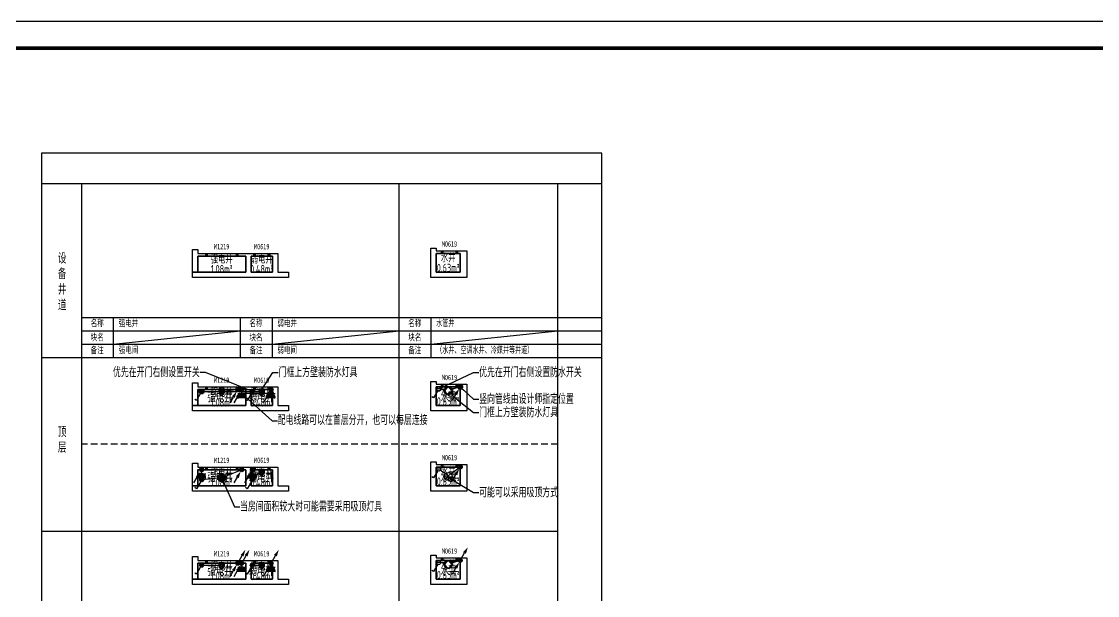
# Model space of a CAD drawing. Header units: millimetres. Extents: x -714894 to -19295, y 3400 to 234118.
# Drawn here: x -284877 to -244559, y 145507 to 166998 of the extents above; entities that cross this region are included whole.
import ezdxf
from ezdxf import colors
from ezdxf.entities.mleader import LeaderData, LeaderLine
from ezdxf.enums import TextEntityAlignment as Align
from ezdxf.math import Vec2, Vec3

# ---------------------------------------------------------------- set-up
doc = ezdxf.new("R2010")
doc.units = ezdxf.units.MM
doc.header["$LTSCALE"] = 500
doc.linetypes.add('DASHED', pattern=[0.75, 0.5, -0.25])
doc.layers.get('DEFPOINTS').update_dxf_attribs({"color": 9})
for name, color, linetype in [('AD-AREA-USNO', 13, 'Continuous'), ('AD-NAME-ROOM', 9, 'Continuous'), ('C-SHET-SHET', 144, 'Continuous'), ('C-XREF-INT', 7, 'Continuous'), ('DXMX_ProjectView_Plane_DEFAULT_19#22#28#_1F平面图_100_A_03b30a71-84d5-4764-9fd5-af896719f2f8$0$AE-FLOR', 151, 'Continuous'), ('DXMX_ProjectView_Plane_DEFAULT_19#22#28#_1F平面图_100_A_03b30a71-84d5-4764-9fd5-af896719f2f8$0$AE-WALL', 255, 'Continuous'), ('E-LITE-DEVC', 3, 'Continuous'), ('E-LITE-DIMS', 6, 'Continuous'), ('E-LITE-LITE', 3, 'Continuous'), ('E-LITE-WIRE', 4, 'Continuous'), ('E-POWR-DEVC', 3, 'Continuous'), ('E-POWR-EQPM', 3, 'Continuous'), ('E-UNIV-EL', 140, 'Continuous'), ('E-UNIV-NOTE', 6, 'Continuous')]:
    doc.layers.add(name, color=color, linetype=linetype)
doc.layers.add('AE-FOOTER3D', color=70, linetype='Continuous', lineweight=40)
for name, color, linetype, plot in [('AI-门', 3, 'Continuous', False), ('DXMX_ProjectView_Plane_DEFAULT_19#22#28#_1F平面图_100_A_03b30a71-84d5-4764-9fd5-af896719f2f8$0$DEFPOINTS-1', 8, 'Continuous', False), ('DXMX_ProjectView_Plane_DEFAULT_19#22#28#_1F平面图_100_A_03b30a71-84d5-4764-9fd5-af896719f2f8$0$DEFPOINTS_ROOM', 91, 'Continuous', False), ('E-SHET-VPRT', 5, 'Continuous', False)]:
    doc.layers.add(name, color=color, linetype=linetype, plot=plot)
doc.styles.add('DXMX_ProjectView_Plane_DEFAULT_19#22#28#_1F平面图_100_A_03b30a71-84d5-4764-9fd5-af896719f2f8$0$STANDARD', font='Stfangso_0.ttf', dxfattribs={"width": 0.7})
doc.styles.add('TH-STYLE1', font='Stfangso_0.ttf', dxfattribs={"width": 0.65})
doc.styles.add('TH-STYLE3', font='tssdeng.shx', dxfattribs={"width": 0.65, "bigfont": 'tssdchn.shx'})

# ---------------------------------------------------------------- blocks, each defined once
blk = doc.blocks.new('SH_THAPE_A0L')
blk.add_lwpolyline([(0, 0), (1189, 0), (1189, 841), (0, 841)], close=True)
at = {"const_width": 1.4}
blk.add_lwpolyline([(25, 831), (25, 10), (1179, 10), (1179, 831)], close=True, dxfattribs=at)
blk = doc.blocks.new('_DotBlank')
at = {"color": 0, "linetype": 'ByBlock', "lineweight": -2}
blk.add_line((-0.5, 0), (-1, 0), dxfattribs=at)
blk.add_circle((0, 0), 0.5, dxfattribs=at)
blk = doc.blocks.new('Dxmx_Label_Default_RoomLabel_210108164728849763')
at = {"layer": 'AD-AREA-USNO', "style": 'TH-STYLE3', "width": 0.7}
blk.add_text('0.63m²', height=300, dxfattribs=at).set_placement((0, 0), align=Align.MIDDLE_CENTER)
at = {"layer": 'AD-NAME-ROOM', "style": 'TH-STYLE3', "width": 0.7}
blk.add_text('水井', height=300, dxfattribs=at).set_placement((0, 360), align=Align.MIDDLE_CENTER)
blk = doc.blocks.new('Dxmx_Label_Default_RoomLabel_210108164728878060')
at = {"layer": 'AD-AREA-USNO', "style": 'TH-STYLE3', "width": 0.7}
blk.add_text('0.48m²', height=300, dxfattribs=at).set_placement((0, 0), align=Align.MIDDLE_CENTER)
at = {"layer": 'AD-NAME-ROOM', "style": 'TH-STYLE3', "width": 0.7}
blk.add_text('弱电井', height=300, dxfattribs=at).set_placement((0, 360), align=Align.MIDDLE_CENTER)
blk = doc.blocks.new('Dxmx_Label_Default_RoomLabel_210108164728927559')
at = {"layer": 'AD-AREA-USNO', "style": 'TH-STYLE3', "width": 0.7}
blk.add_text('1.08m²', height=300, dxfattribs=at).set_placement((0, 0), align=Align.MIDDLE_CENTER)
at = {"layer": 'AD-NAME-ROOM', "style": 'TH-STYLE3', "width": 0.7}
blk.add_text('强电井', height=300, dxfattribs=at).set_placement((0, 360), align=Align.MIDDLE_CENTER)
blk = doc.blocks.new('强弱电井')
at = {"layer": 'DXMX_ProjectView_Plane_DEFAULT_19#22#28#_1F平面图_100_A_03b30a71-84d5-4764-9fd5-af896719f2f8$0$AE-FLOR', "linetype": 'Continuous'}
for points in [[(500, 900), (1700, 900), (1700, 800), (500, 800)], [(2300, 900), (2900, 900), (2900, 800), (2300, 800)], [(2000, 800), (2000, 200), (200, 200), (200, 800)], [(3000, 800), (3000, 200), (2200, 200), (2200, 800)]]:
    blk.add_lwpolyline(points, close=True, dxfattribs=at)
at = {"layer": 'DXMX_ProjectView_Plane_DEFAULT_19#22#28#_1F平面图_100_A_03b30a71-84d5-4764-9fd5-af896719f2f8$0$AE-WALL', "linetype": 'Continuous'}
for points in [[(0, 1050), (200, 1050), (200, 900), (500, 900), (500, 800), (200, 800), (200, 200), (0, 200)], [(3600, 0), (0, 0), (0, 200), (2000, 200), (2000, 800), (1700, 800), (1700, 900), (2300, 900), (2300, 800), (2200, 800), (2200, 200), (3000, 200), (3000, 800), (2900, 800), (2900, 900), (3200, 900), (3200, 200), (3600, 200)]]:
    blk.add_lwpolyline(points, close=True, dxfattribs=at)
at = {"layer": 'DXMX_ProjectView_Plane_DEFAULT_19#22#28#_1F平面图_100_A_03b30a71-84d5-4764-9fd5-af896719f2f8$0$DEFPOINTS-1', "linetype": 'Continuous'}
for points in [[(550, 866), (550, 833), (500, 833), (500, 866)], [(1700, 866), (1700, 833), (1650, 833), (1650, 866)], [(2350, 866), (2350, 833), (2300, 833), (2300, 866)], [(2900, 866), (2900, 833), (2850, 833), (2850, 866)]]:
    blk.add_lwpolyline(points, close=True, dxfattribs=at)
at = {"layer": 'DXMX_ProjectView_Plane_DEFAULT_19#22#28#_1F平面图_100_A_03b30a71-84d5-4764-9fd5-af896719f2f8$0$DEFPOINTS_ROOM', "color": 1}
for points in [[(500, 800), (1700, 800), (1700, 800), (2000, 800), (2000, 800), (2000, 200), (2000, 200), (200, 200), (200, 200), (200, 800), (200, 800), (500, 800)], [(2200, 800), (2300, 800), (2300, 800), (2900, 800), (2900, 800), (3000, 800), (3000, 800), (3000, 200), (3000, 200), (2200, 200), (2200, 200), (2200, 800)], [(2300, 800), (2900, 800), (2900, 800), (3000, 800), (3000, 800), (3000, 200), (3000, 200), (2200, 200), (2200, 200), (2200, 800), (2200, 800), (2300, 800)]]:
    blk.add_lwpolyline(points, dxfattribs=at)
at = {"layer": 'AE-FOOTER3D'}
for name, p in [('Dxmx_Label_Default_RoomLabel_210108164728927559', (1100, 312)), ('Dxmx_Label_Default_RoomLabel_210108164728878060', (2600, 312))]:
    blk.add_blockref(name, p, dxfattribs=at)
at = {"layer": 'DEFPOINTS', "linetype": 'Continuous', "insert": (1100, 1050), "char_height": 200, "width": 10, "attachment_point": 8, "style": 'DXMX_ProjectView_Plane_DEFAULT_19#22#28#_1F平面图_100_A_03b30a71-84d5-4764-9fd5-af896719f2f8$0$STANDARD'}
blk.add_mtext('M1219', dxfattribs=at)
at = {"layer": 'DEFPOINTS', "linetype": 'Continuous', "insert": (2600, 1050), "char_height": 200, "width": 10, "attachment_point": 8, "rotation": 0, "style": 'DXMX_ProjectView_Plane_DEFAULT_19#22#28#_1F平面图_100_A_03b30a71-84d5-4764-9fd5-af896719f2f8$0$STANDARD'}
blk.add_mtext('M0619', dxfattribs=at)
blk = doc.blocks.new('E-BL317-2')
for p, q in [((-1, 1), (-1, 0)), ((-1, 0.5), (1, 0.5)), ((1, 0), (-1, 0)), ((1, 1), (1, 0))]:
    blk.add_line(p, q)
blk.add_arc((0, 1), 1, 0, 180)
at = {"layer": 'E-UNIV-EL'}
for p, q in [((-0.97, 1.25), (0.97, 1.25)), ((-0.6, 0.5), (-0.6, 1.8)), ((0, 0.5), (0, 2)), ((0.6, 0.5), (0.6, 1.8))]:
    blk.add_line(p, q, dxfattribs=at)
blk = doc.blocks.new('E-BL305')
blk.add_circle((0, 0), 1.5)
at = {"layer": 'E-UNIV-EL'}
blk.add_lwpolyline([(-1.5, 0), (0, -1.5), (1.5, 0), (0, 1.5)], close=True, dxfattribs=at)
blk = doc.blocks.new('*U282')
for p, q in [((0.38, 1.4), (1.94, 4.11)), ((1.94, 4.11), (2.59, 3.73)), ((-0.75, 0.75), (0.75, 0.75))]:
    blk.add_line(p, q)
blk.add_circle((0, 0.75), 0.75)
blk = doc.blocks.new('*U284')
for p, q in [((0.38, 1.4), (1.94, 4.11)), ((1.94, 4.11), (2.59, 3.73))]:
    blk.add_line(p, q)
at = {"const_width": 0.75}
blk.add_lwpolyline([(-0.38, 0.75, 1), (0.38, 0.75, 1)], format="xyb", close=True, dxfattribs=at)
blk.add_circle((0, 0.75), 0.75)
blk = doc.blocks.new('E-BS201')
for p, q in [((1.5, 3), (-1.5, 3)), ((1.5, 1.5), (-1.5, 1.5)), ((0, 1.5), (0, 0))]:
    blk.add_line(p, q)
at = {"const_width": 1.5}
blk.add_lwpolyline([(-0.75, 3, 1), (0.75, 3, 1)], format="xyb", dxfattribs=at)
blk.add_arc((0, 3), 1.5, 168.463, 11.537)
blk = doc.blocks.new('水井')
at = {"layer": 'DXMX_ProjectView_Plane_DEFAULT_19#22#28#_1F平面图_100_A_03b30a71-84d5-4764-9fd5-af896719f2f8$0$AE-FLOR', "linetype": 'Continuous'}
for points in [[(1100, 900), (1100, 200), (200, 200), (200, 900)], [(1000, 1000), (1000, 900), (400, 900), (400, 1000)]]:
    blk.add_lwpolyline(points, close=True, dxfattribs=at)
at = {"layer": 'DXMX_ProjectView_Plane_DEFAULT_19#22#28#_1F平面图_100_A_03b30a71-84d5-4764-9fd5-af896719f2f8$0$AE-WALL', "linetype": 'Continuous'}
blk.add_lwpolyline([(0, 0), (0, 1100), (200, 1100), (200, 1000), (400, 1000), (400, 900), (200, 900), (200, 200), (1100, 200), (1100, 900), (1000, 900), (1000, 1000), (1350, 1000), (1350, 0)], close=True, dxfattribs=at)
at = {"layer": 'DXMX_ProjectView_Plane_DEFAULT_19#22#28#_1F平面图_100_A_03b30a71-84d5-4764-9fd5-af896719f2f8$0$DEFPOINTS-1', "linetype": 'Continuous'}
for points in [[(450, 966), (450, 934), (400, 934), (400, 966)], [(1000, 966), (1000, 934), (950, 934), (950, 966)]]:
    blk.add_lwpolyline(points, close=True, dxfattribs=at)
at = {"layer": 'DXMX_ProjectView_Plane_DEFAULT_19#22#28#_1F平面图_100_A_03b30a71-84d5-4764-9fd5-af896719f2f8$0$DEFPOINTS_ROOM', "color": 1}
blk.add_lwpolyline([(400, 900), (1000, 900), (1000, 900), (1100, 900), (1100, 900), (1100, 200), (1100, 200), (200, 200), (200, 200), (200, 900), (200, 900), (400, 900)], dxfattribs=at)
at = {"layer": 'AE-FOOTER3D'}
blk.add_blockref('Dxmx_Label_Default_RoomLabel_210108164728849763', (650, 360), dxfattribs=at)
at = {"layer": 'DEFPOINTS', "linetype": 'Continuous', "insert": (700, 1150), "char_height": 200, "width": 10, "attachment_point": 8, "style": 'DXMX_ProjectView_Plane_DEFAULT_19#22#28#_1F平面图_100_A_03b30a71-84d5-4764-9fd5-af896719f2f8$0$STANDARD'}
blk.add_mtext('M0619', dxfattribs=at)
blk = doc.blocks.new('E-BL302')
at = {"const_width": 1.5}
blk.add_lwpolyline([(-0.75, 0, 1), (0.75, 0, 1)], format="xyb", close=True, dxfattribs=at)
blk.add_circle((0, 0), 1.5)
blk = doc.blocks.new('E-BLEADER-1')
blk.add_line((0.38, 0.65), (1.63, 2.81))
blk.add_lwpolyline([(1.63, 2.81, 1.25, 0, 0), (2.88, 4.98, 0, 0, 0)], format="xyseb")
at = {"const_width": 0.75}
blk.add_lwpolyline([(-0.38, 0, 1), (0.38, 0, 1)], format="xyb", close=True, dxfattribs=at)
blk.add_circle((0, 0), 0.75)
blk = doc.blocks.new('E-BLEADER-2')
blk.add_line((-2.88, -4.98), (-1.63, -2.81))
at = {"const_width": 0.75}
blk.add_lwpolyline([(-0.38, 0, 1), (0.38, 0, 1)], format="xyb", close=True, dxfattribs=at)
blk.add_lwpolyline([(-1.63, -2.81, 1.25, 0, 0), (-0.38, -0.65, 0, 0, 0)], format="xyseb")
blk.add_circle((0, 0), 0.75)
blk = doc.blocks.new('E-BL311')
for p, q in [((-1.06, -1.06), (1.06, 1.06)), ((1.06, -1.06), (-1.06, 1.06))]:
    blk.add_line(p, q)
at = {"const_width": 0.5}
blk.add_lwpolyline([(-0.25, 0, 1), (0.25, 0, 1)], format="xyb", close=True, dxfattribs=at)
blk.add_circle((0, 0), 1.5)

msp = doc.modelspace()

# ---------------------------------------------------------------- linework, layer by layer
for p, q in [((-282626.3, 160916.91), (-282626.3, 134916.91)), ((-270726.3, 134916.91), (-270726.3, 160916.91)), ((-264776.3, 134916.91), (-264776.3, 160916.91)), ((-282626.3, 155916.91), (-263126.3, 155916.91)), ((-281440.04, 155916.91), (-281440.04, 154416.91)), ((-276676.3, 154416.91), (-276676.3, 155916.91)), ((-275490.04, 155916.91), (-275490.04, 154416.91)), ((-269540.04, 155916.91), (-269540.04, 154416.91)), ((-282626.3, 155416.91), (-263126.3, 155416.91)), ((-281440.04, 154916.91), (-276676.3, 155416.91)), ((-275490.04, 154916.91), (-270726.3, 155416.91)), ((-269540.04, 154916.91), (-264776.3, 155416.91)), ((-282626.3, 154916.91), (-263126.3, 154916.91)), ((-284126.3, 154416.91), (-263126.3, 154416.91)), ((-284126.3, 147916.91), (-264776.3, 147916.91))]:
    msp.add_line(p, q)
at = {"color": 9, "linetype": 'DASHED'}
msp.add_line((-264776.3, 151166.91), (-282626.3, 151166.91), dxfattribs=at)
msp.add_lwpolyline([(-263126.3, 134916.91), (-263126.3, 160916.91), (-284126.3, 160916.91), (-284126.3, 134916.91), (-263126.3, 134916.91)])
at = {"layer": 'AI-门'}
for points in [[(-277976.3, 153316.87), (-276776.3, 153316.87), (-276776.3, 153216.87), (-277976.3, 153216.87)], [(-276176.3, 153316.87), (-275576.3, 153316.87), (-275576.3, 153216.87), (-276176.3, 153216.87)], [(-269140.04, 153416.87), (-268540.04, 153416.87), (-268540.04, 153316.87), (-269140.04, 153316.87)], [(-269140.04, 150416.87), (-268540.04, 150416.87), (-268540.04, 150316.87), (-269140.04, 150316.87)], [(-277976.3, 150316.87), (-276776.3, 150316.87), (-276776.3, 150216.87), (-277976.3, 150216.87)], [(-276176.3, 150316.87), (-275576.3, 150316.87), (-275576.3, 150216.87), (-276176.3, 150216.87)], [(-277976.3, 146816.87), (-276776.3, 146816.87), (-276776.3, 146716.87), (-277976.3, 146716.87)], [(-276176.3, 146816.87), (-275576.3, 146816.87), (-275576.3, 146716.87), (-276176.3, 146716.87)], [(-269140.04, 146916.87), (-268540.04, 146916.87), (-268540.04, 146816.87), (-269140.04, 146816.87)]]:
    msp.add_lwpolyline(points, close=True, dxfattribs=at)
at = {"layer": 'DXMX_ProjectView_Plane_DEFAULT_19#22#28#_1F平面图_100_A_03b30a71-84d5-4764-9fd5-af896719f2f8$0$AE-FLOR', "linetype": 'Continuous'}
for points in [[(-276476.3, 158216.87), (-276476.3, 157616.91), (-278276.3, 157616.91), (-278276.3, 158216.87)], [(-277976.3, 158316.87), (-276776.3, 158316.87), (-276776.3, 158216.87), (-277976.3, 158216.87)], [(-275476.3, 158216.87), (-275476.3, 157616.91), (-276276.3, 157616.91), (-276276.3, 158216.87)], [(-276176.3, 158316.87), (-275576.3, 158316.87), (-275576.3, 158216.87), (-276176.3, 158216.87)], [(-268440.04, 158316.91), (-268440.04, 157616.91), (-269340.04, 157616.91), (-269340.04, 158316.91)], [(-268540.04, 158416.91), (-268540.04, 158316.91), (-269140.04, 158316.91), (-269140.04, 158416.91)]]:
    msp.add_lwpolyline(points, close=True, dxfattribs=at)
at = {"layer": 'DXMX_ProjectView_Plane_DEFAULT_19#22#28#_1F平面图_100_A_03b30a71-84d5-4764-9fd5-af896719f2f8$0$AE-WALL', "linetype": 'Continuous'}
for points in [[(-278476.3, 158466.91), (-278276.3, 158466.91), (-278276.3, 158316.87), (-277976.3, 158316.87), (-277976.3, 158216.87), (-278276.3, 158216.87), (-278276.3, 157616.91), (-278476.3, 157616.91)], [(-269540.04, 157416.91), (-269540.04, 158516.87), (-269340.04, 158516.87), (-269340.04, 158416.91), (-269140.04, 158416.91), (-269140.04, 158316.91), (-269340.04, 158316.91), (-269340.04, 157616.91), (-268440.04, 157616.91), (-268440.04, 158316.91), (-268540.04, 158316.91), (-268540.04, 158416.91), (-268190.04, 158416.91), (-268190.04, 157416.91)], [(-274876.3, 157416.91), (-278476.3, 157416.91), (-278476.3, 157616.91), (-276476.3, 157616.91), (-276476.3, 158216.87), (-276776.3, 158216.87), (-276776.3, 158316.87), (-276176.3, 158316.87), (-276176.3, 158216.87), (-276276.3, 158216.87), (-276276.3, 157616.91), (-275476.3, 157616.91), (-275476.3, 158216.87), (-275576.3, 158216.87), (-275576.3, 158316.87), (-275276.3, 158316.87), (-275276.3, 157616.91), (-274876.3, 157616.91)]]:
    msp.add_lwpolyline(points, close=True, dxfattribs=at)
at = {"layer": 'DXMX_ProjectView_Plane_DEFAULT_19#22#28#_1F平面图_100_A_03b30a71-84d5-4764-9fd5-af896719f2f8$0$DEFPOINTS-1', "linetype": 'Continuous'}
for points in [[(-277926.3, 158283.34), (-277926.3, 158250.4), (-277976.3, 158250.4), (-277976.3, 158283.34)], [(-276776.3, 158283.34), (-276776.3, 158250.4), (-276826.3, 158250.4), (-276826.3, 158283.34)], [(-276126.3, 158283.34), (-276126.3, 158250.4), (-276176.3, 158250.4), (-276176.3, 158283.34)], [(-275576.3, 158283.34), (-275576.3, 158250.4), (-275626.3, 158250.4), (-275626.3, 158283.34)], [(-269090.04, 158383.38), (-269090.04, 158350.44), (-269140.04, 158350.44), (-269140.04, 158383.38)], [(-268540.04, 158383.38), (-268540.04, 158350.44), (-268590.04, 158350.44), (-268590.04, 158383.38)]]:
    msp.add_lwpolyline(points, close=True, dxfattribs=at)
at = {"layer": 'DXMX_ProjectView_Plane_DEFAULT_19#22#28#_1F平面图_100_A_03b30a71-84d5-4764-9fd5-af896719f2f8$0$DEFPOINTS_ROOM', "color": 1}
for points in [[(-277976.3, 158216.87), (-276776.3, 158216.87), (-276776.3, 158216.87), (-276476.3, 158216.87), (-276476.3, 158216.87), (-276476.3, 157616.91), (-276476.3, 157616.91), (-278276.3, 157616.91), (-278276.3, 157616.91), (-278276.3, 158216.87), (-278276.3, 158216.87), (-277976.3, 158216.87)], [(-276276.3, 158216.87), (-276176.3, 158216.87), (-276176.3, 158216.87), (-275576.3, 158216.87), (-275576.3, 158216.87), (-275476.3, 158216.87), (-275476.3, 158216.87), (-275476.3, 157616.91), (-275476.3, 157616.91), (-276276.3, 157616.91), (-276276.3, 157616.91), (-276276.3, 158216.87)], [(-276176.3, 158216.87), (-275576.3, 158216.87), (-275576.3, 158216.87), (-275476.3, 158216.87), (-275476.3, 158216.87), (-275476.3, 157616.91), (-275476.3, 157616.91), (-276276.3, 157616.91), (-276276.3, 157616.91), (-276276.3, 158216.87), (-276276.3, 158216.87), (-276176.3, 158216.87)], [(-269140.04, 158316.91), (-268540.04, 158316.91), (-268540.04, 158316.91), (-268440.04, 158316.91), (-268440.04, 158316.91), (-268440.04, 157616.91), (-268440.04, 157616.91), (-269340.04, 157616.91), (-269340.04, 157616.91), (-269340.04, 158316.91), (-269340.04, 158316.91), (-269140.04, 158316.91)]]:
    msp.add_lwpolyline(points, dxfattribs=at)
at = {"layer": 'E-LITE-WIRE'}
for p, q in [((-276776.3, 153216.87), (-277276.3, 153141.87)), ((-269036.8, 153197.9), (-269171.15, 153226.27)), ((-268440.04, 153316.91), (-268747.74, 153214.34)), ((-278126.3, 153141.87), (-277476.3, 153141.87)), ((-276226.09, 153141.87), (-275976.3, 153141.87)), ((-276626.3, 150216.87), (-277376.3, 149916.89)), ((-276226.09, 149841.87), (-275976.3, 150116.87)), ((-269008.58, 150058.82), (-269185.26, 150195.81)), ((-268440.04, 150316.91), (-268771.64, 150059)), ((-277376.3, 149916.89), (-278126.09, 149841.87)), ((-268440.04, 146816.91), (-268747.74, 146714.34)), ((-278126.3, 146641.87), (-277476.3, 146641.87)), ((-276226.09, 146641.87), (-275976.3, 146641.87)), ((-269036.8, 146697.9), (-269171.15, 146726.27))]:
    msp.add_line(p, q, dxfattribs=at)
at = {"layer": 'E-SHET-VPRT'}
msp.add_lwpolyline([(-263126.3, 162066.91), (-284126.3, 162066.91), (-284126.3, 132366.91), (-263126.3, 132366.91)], close=True, dxfattribs=at)
at = {"layer": 'E-UNIV-NOTE', "color": 3, "const_width": 20}
for points in [[(-276476.3, 153216.87), (-278276.3, 153216.87), (-278276.3, 152616.91), (-276476.3, 152616.91)], [(-276276.3, 153216.87), (-275476.3, 153216.87), (-275476.3, 152616.91), (-276276.3, 152616.91)], [(-269340.04, 153316.87), (-268440.04, 153316.87), (-268440.04, 152616.91), (-269340.04, 152616.91)], [(-276476.3, 150216.87), (-278276.3, 150216.87), (-278276.3, 149616.91), (-276476.3, 149616.91)], [(-276276.3, 150216.87), (-275476.3, 150216.87), (-275476.3, 149616.91), (-276276.3, 149616.91)], [(-269340.04, 150316.87), (-268440.04, 150316.87), (-268440.04, 149616.91), (-269340.04, 149616.91)], [(-269340.04, 146816.87), (-268440.04, 146816.87), (-268440.04, 146116.91), (-269340.04, 146116.91)], [(-276476.3, 146716.87), (-278276.3, 146716.87), (-278276.3, 146116.91), (-276476.3, 146116.91)], [(-276276.3, 146716.87), (-275476.3, 146716.87), (-275476.3, 146116.91), (-276276.3, 146116.91)]]:
    msp.add_lwpolyline(points, close=True, dxfattribs=at)

# ---------------------------------------------------------------- block references
at = {"layer": 'AE-FOOTER3D'}
for name, p in [('Dxmx_Label_Default_RoomLabel_210108164728927559', (-277376.3, 157728.89)), ('Dxmx_Label_Default_RoomLabel_210108164728878060', (-275876.3, 157728.89)), ('Dxmx_Label_Default_RoomLabel_210108164728849763', (-268890.04, 157776.55))]:
    msp.add_blockref(name, p, dxfattribs=at)
at = {"layer": 'C-SHET-SHET', "xscale": 100, "yscale": 100, "zscale": 100}
msp.add_blockref('SH_THAPE_A0L', (-319647.48, 82897.79), dxfattribs=at)
at = {"layer": 'C-XREF-INT'}
for name, p in [('强弱电井', (-278476.3, 152416.91)), ('水井', (-269540.04, 152416.91)), ('强弱电井', (-278476.3, 149416.91)), ('水井', (-269540.04, 149416.91)), ('强弱电井', (-278476.3, 145916.91)), ('水井', (-269540.04, 145916.91))]:
    msp.add_blockref(name, p, dxfattribs=at)
at = {"layer": 'E-LITE-DEVC', "xscale": 100, "yscale": 100, "zscale": 100, "rotation": 180}
for name, p in [('*U284', (-278126.3, 153216.87)), ('*U284', (-276226.09, 153216.87)), ('*U282', (-269244.53, 153316.77)), ('*U282', (-269244.53, 150316.77)), ('*U284', (-278126.09, 149916.87)), ('*U284', (-276226.09, 149916.87)), ('*U282', (-269244.53, 146816.77)), ('*U284', (-278126.3, 146716.87)), ('*U284', (-276226.09, 146716.87))]:
    msp.add_blockref(name, p, dxfattribs=at)
at = {"layer": 'E-LITE-LITE', "xscale": 100, "yscale": 100, "zscale": 100, "rotation": 180}
for p in [(-277376.3, 153216.87), (-275876.3, 153216.87), (-275876.3, 150216.87), (-277376.3, 146716.87), (-275876.3, 146716.87)]:
    msp.add_blockref('E-BL317-2', p, dxfattribs=at)
at = {"layer": 'E-LITE-LITE', "xscale": 100, "yscale": 100, "zscale": 100}
for name, p in [('E-BL305', (-268890.04, 153166.91)), ('E-BL302', (-277376.3, 149916.89)), ('E-BL311', (-268890.04, 149966.91)), ('E-BL305', (-268890.04, 146666.91))]:
    msp.add_blockref(name, p, dxfattribs=at)
at = {"layer": 'E-POWR-DEVC', "xscale": 100, "yscale": 100, "zscale": 100, "rotation": 180.0001228565321}
for p in [(-276626.3, 153216.87), (-275526.3, 153216.87), (-278126.3, 150216.87), (-276226.3, 150216.87), (-276626.3, 146716.87), (-275526.3, 146716.87)]:
    msp.add_blockref('E-BS201', p, dxfattribs=at)
at = {"layer": 'E-POWR-EQPM', "xscale": 100, "yscale": 100, "zscale": 100}
for name, p in [('E-BLEADER-2', (-276776.3, 153216.87)), ('E-BLEADER-2', (-276626.3, 153216.87)), ('E-BLEADER-2', (-275526.3, 153216.87)), ('E-BLEADER-2', (-268440.04, 153316.91)), ('E-BLEADER-2', (-268440.04, 150316.91)), ('E-BLEADER-2', (-278126.3, 150216.87)), ('E-BLEADER-2', (-276626.3, 150216.87)), ('E-BLEADER-2', (-276226.3, 150216.87)), ('E-BLEADER-1', (-276776.3, 146716.87)), ('E-BLEADER-1', (-276626.3, 146716.87)), ('E-BLEADER-1', (-275526.3, 146716.87)), ('E-BLEADER-1', (-268440.04, 146816.91)), ('E-BLEADER-2', (-276776.3, 146716.87)), ('E-BLEADER-2', (-276626.3, 146716.87)), ('E-BLEADER-2', (-275526.3, 146716.87)), ('E-BLEADER-2', (-268440.04, 146816.91))]:
    msp.add_blockref(name, p, dxfattribs=at)

# ---------------------------------------------------------------- texts
at = {"layer": 'AD-NAME-ROOM', "style": 'TH-STYLE1', "width": 0.7}
for s, p in [('名称', (-282041.13, 155582)), ('名称', (-276091.13, 155582)), ('名称', (-270141.13, 155582)), ('块名', (-282041.13, 155051.41)), ('块名', (-276091.13, 155051.41)), ('块名', (-270141.13, 155051.41)), ('备注', (-282041.13, 154569.4)), ('备注', (-276091.13, 154569.4)), ('备注', (-270141.13, 154569.4))]:
    msp.add_text(s, height=250, dxfattribs=at).set_placement(p, align=Align.CENTER)
at = {"layer": 'AD-NAME-ROOM', "style": 'TH-STYLE1'}
for s, width, p in [('强电井', 0.7, (-281240.04, 155582)), ('弱电井', 0.7, (-275290.04, 155582)), ('水管井', 0.65, (-269340.04, 155582)), ('强电间', 0.7, (-281240.04, 154582)), ('弱电间', 0.7, (-275290.04, 154582)), ('（水井、空调水井、冷媒井等井道）', 0.65, (-269340.04, 154582))]:
    msp.add_text(s, height=250, dxfattribs=dict(at, width=width)).set_placement(p)
at = {"layer": 'AD-NAME-ROOM', "char_height": 350, "attachment_point": 1, "style": 'TH-STYLE1'}
for s, insert, width in [('设备井道', (-283513.32, 158323.99), 571.2557), ('顶层', (-283513.32, 151823.99), 379.5221)]:
    msp.add_mtext(s, dxfattribs=dict(at, insert=insert, width=width))
at = {"layer": 'DEFPOINTS', "linetype": 'Continuous', "char_height": 200, "width": 10, "attachment_point": 8, "style": 'DXMX_ProjectView_Plane_DEFAULT_19#22#28#_1F平面图_100_A_03b30a71-84d5-4764-9fd5-af896719f2f8$0$STANDARD'}
for s, insert in [('M1219', (-277376.3, 158466.87)), ('M0619', (-268840.04, 158566.91))]:
    msp.add_mtext(s, dxfattribs=dict(at, insert=insert))
at = {"layer": 'DEFPOINTS', "linetype": 'Continuous', "insert": (-275876.3, 158466.87), "char_height": 200, "width": 10, "attachment_point": 8, "rotation": 0.000007, "style": 'DXMX_ProjectView_Plane_DEFAULT_19#22#28#_1F平面图_100_A_03b30a71-84d5-4764-9fd5-af896719f2f8$0$STANDARD'}
msp.add_mtext('M0619', dxfattribs=at)
at = {"layer": 'E-UNIV-NOTE', "color": 3, "style": 'TH-STYLE3', "width": 0.7}
for s, p in [('强电井', (-277437.58, 152915.59)), ('弱电井', (-275888.93, 152915.59)), ('水井', (-268852.67, 152915.59)), ('强电井', (-277437.58, 149915.59)), ('弱电井', (-275888.93, 149915.59)), ('水井', (-268852.67, 149915.59)), ('强电井', (-277437.58, 146415.59)), ('弱电井', (-275888.93, 146415.59)), ('水井', (-268852.67, 146415.59))]:
    msp.add_text(s, height=350, dxfattribs=at).set_placement(p, align=Align.MIDDLE_CENTER)

# ---------------------------------------------------------------- leaders
at = {"layer": 'E-LITE-DIMS'}
ml = msp.add_multileader_mtext('Standard', dxfattribs=at)
ml.set_content('优先在开门右侧设置开关', color=6, style='TH-STYLE3')
ml.set_leader_properties()
ml.set_arrow_properties(name='DOTBLANK')
ml.build(insert=Vec2(0, 0))
ml.multileader.update_dxf_attribs({"dogleg_length": 2, "arrow_head_size": 180, "scale": 100})
ctx = ml.context
ctx.base_point, ctx.scale, ctx.char_height, ctx.arrow_head_size, ctx.landing_gap_size, ctx.plane_origin = Vec3(-280680.69, 153857.87), 100, 350, 180, 9, Vec3(-281519.46, 154816.91)
ctx.text_align_type = 2
notes = []
notes.append((ctx, [(1, (1, 1, 0), (-277988.86, 153857.87), (-1, 0), 200, [(1, [(-278126.3, 153141.87), (-276226.09, 153141.87)], 0, [])])]))
ctx.mtext.insert, ctx.mtext.alignment, ctx.mtext.flow_direction = Vec3(-278197.86, 154032.87), 3, 5
ml = msp.add_multileader_mtext('Standard', dxfattribs=at)
ml.set_content('门框上方壁装防水灯具', color=6, style='TH-STYLE3')
ml.set_leader_properties()
ml.set_arrow_properties(name='DOTBLANK')
ml.build(insert=Vec2(0, 0))
ml.multileader.update_dxf_attribs({"dogleg_length": 2, "arrow_head_size": 180, "scale": 100})
ctx = ml.context
ctx.base_point, ctx.scale, ctx.char_height, ctx.arrow_head_size, ctx.landing_gap_size, ctx.plane_origin = Vec3(-275255.7, 153857.87), 100, 350, 180, 9, Vec3(-275957.1, 154816.91)
notes.append((ctx, [(0, (1, 1, 0), (-275455.7, 153857.87), (1, 0), 200, [(1, [(-277376.3, 153216.87), (-275876.3, 153216.87)], 0, [])])]))
ctx.mtext.insert, ctx.mtext.flow_direction = Vec3(-275246.7, 154032.87), 5
ml = msp.add_multileader_mtext('Standard', dxfattribs=at)
ml.set_content('优先在开门右侧设置防水开关', color=6, style='TH-STYLE3')
ml.set_leader_properties()
ml.set_arrow_properties(name='DOTBLANK')
ml.build(insert=Vec2(0, 0))
ml.multileader.update_dxf_attribs({"dogleg_length": 2, "arrow_head_size": 180, "scale": 100})
ctx = ml.context
ctx.base_point, ctx.scale, ctx.char_height, ctx.arrow_head_size, ctx.landing_gap_size, ctx.plane_origin = Vec3(-267738.65, 153857.87), 100, 350, 180, 9, Vec3(-268440.04, 154816.91)
notes.append((ctx, [(0, (1, 1, 0), (-267938.65, 153857.87), (1, 0), 200, [(0, [(-269244.53, 153241.77)], 0, [])])]))
ctx.mtext.insert, ctx.mtext.flow_direction = Vec3(-267729.65, 154032.87), 5
ml = msp.add_multileader_mtext('Standard', dxfattribs=at)
ml.set_content('电梯配电箱至电梯基坑检修插座线路', color=6, style='TH-STYLE3')
ml.set_leader_properties()
ml.set_arrow_properties(name='DOTBLANK')
ml.build(insert=Vec2(0, 0))
ml.multileader.update_dxf_attribs({"dogleg_length": 2, "arrow_head_size": 180, "scale": 100})
ctx = ml.context
ctx.base_point, ctx.scale, ctx.char_height, ctx.arrow_head_size, ctx.landing_gap_size, ctx.plane_origin = Vec3(-302103.5, 153568.72), 100, 350, 180, 9, Vec3(-301283.81, 152229.07)
notes.append((ctx, [(0, (1, 1, 0), (-302303.5, 153568.72), (1, 0), 200, [(0, [(-302533.81, 152229.07)], 0, [])])]))
ctx.mtext.insert, ctx.mtext.width, ctx.mtext.flow_direction = Vec3(-302094.5, 153743.72), 2615.0329, 5
ml = msp.add_multileader_mtext('Standard', dxfattribs=at)
ml.set_content('设置在配重侧边，优先在开门侧', color=6, style='TH-STYLE3')
ml.set_leader_properties()
ml.set_arrow_properties(name='DOTBLANK')
ml.build(insert=Vec2(0, 0))
ml.multileader.update_dxf_attribs({"dogleg_length": 2, "arrow_head_size": 180, "scale": 100})
ctx = ml.context
ctx.base_point, ctx.scale, ctx.char_height, ctx.arrow_head_size, ctx.landing_gap_size, ctx.plane_origin = Vec3(-296153.5, 153544.71), 100, 350, 180, 9, Vec3(-294279.97, 152321.68)
notes.append((ctx, [(0, (1, 1, 0), (-296353.5, 153544.71), (1, 0), 200, [(0, [(-296583.81, 152111.92)], 0, [])])]))
ctx.mtext.insert, ctx.mtext.width, ctx.mtext.line_spacing_factor, ctx.mtext.flow_direction = Vec3(-296144.5, 153719.71), 2767.2717, 0.771429, 5
ml = msp.add_multileader_mtext('Standard', dxfattribs=at)
ml.set_content('竖向管线由设计师指定位置', color=6, style='TH-STYLE3')
ml.set_leader_properties()
ml.set_arrow_properties(name='DOTBLANK')
ml.build(insert=Vec2(0, 0))
ml.multileader.update_dxf_attribs({"dogleg_length": 2, "arrow_head_size": 180, "scale": 100})
ctx = ml.context
ctx.base_point, ctx.scale, ctx.char_height, ctx.arrow_head_size, ctx.landing_gap_size, ctx.plane_origin = Vec3(-267738.65, 152857.87), 100, 350, 180, 9, Vec3(-268440.04, 153816.91)
notes.append((ctx, [(0, (1, 1, 0), (-267938.65, 152857.87), (1, 0), 200, [(0, [(-268440.04, 153316.91)], 0, [])])]))
ctx.mtext.insert, ctx.mtext.flow_direction = Vec3(-267729.65, 153032.87), 5
ml = msp.add_multileader_mtext('Standard', dxfattribs=at)
ml.set_content('配电线路可以在首层分开，也可以每层连接', color=6, style='TH-STYLE3')
ml.set_leader_properties()
ml.set_arrow_properties(name='DOTBLANK')
ml.build(insert=Vec2(0, 0))
ml.multileader.update_dxf_attribs({"dogleg_length": 2, "arrow_head_size": 180, "scale": 100})
ctx = ml.context
ctx.base_point, ctx.scale, ctx.char_height, ctx.arrow_head_size, ctx.landing_gap_size, ctx.plane_origin = Vec3(-275288.27, 152044.24), 100, 350, 180, 9, Vec3(-275075.62, 152690.51)
notes.append((ctx, [(0, (1, 1, 0), (-275488.27, 152044.24), (1, 0), 200, [(1, [(-275526.3, 153066.87), (-276626.3, 153066.87)], 0, [])])]))
ctx.mtext.insert, ctx.mtext.flow_direction = Vec3(-275279.27, 152244.04), 5
ml = msp.add_multileader_mtext('Standard', dxfattribs=at)
ml.set_content('门框上方壁装防水灯具', color=6, style='TH-STYLE3')
ml.set_leader_properties()
ml.set_arrow_properties(name='DOTBLANK')
ml.build(insert=Vec2(0, 0))
ml.multileader.update_dxf_attribs({"dogleg_length": 2, "arrow_head_size": 180, "scale": 100})
ctx = ml.context
ctx.base_point, ctx.scale, ctx.char_height, ctx.arrow_head_size, ctx.landing_gap_size, ctx.plane_origin = Vec3(-267738.65, 152357.87), 100, 350, 180, 9, Vec3(-268440.04, 153316.91)
notes.append((ctx, [(0, (1, 1, 0), (-267938.65, 152357.87), (1, 0), 200, [(0, [(-268800.04, 153046.91)], 0, [])])]))
ctx.mtext.insert, ctx.mtext.flow_direction = Vec3(-267729.65, 152532.87), 5
ml = msp.add_multileader_mtext('Standard', dxfattribs=at)
ml.set_content('配重侧置时开关设置在灯具一侧', color=6, style='TH-STYLE3')
ml.set_leader_properties()
ml.set_arrow_properties(name='DOTBLANK')
ml.build(insert=Vec2(0, 0))
ml.multileader.update_dxf_attribs({"dogleg_length": 2, "arrow_head_size": 180, "scale": 100})
ctx = ml.context
ctx.base_point, ctx.scale, ctx.char_height, ctx.arrow_head_size, ctx.landing_gap_size, ctx.plane_origin = Vec3(-296153.5, 152444.71), 100, 350, 180, 9, Vec3(-294158.81, 151811.92)
notes.append((ctx, [(0, (1, 1, 0), (-296353.5, 152444.71), (1, 0), 200, [(0, [(-296658.81, 151811.92)], 0, [])])]))
ctx.mtext.insert, ctx.mtext.width, ctx.mtext.line_spacing_factor, ctx.mtext.flow_direction = Vec3(-296144.5, 152619.71), 2755.7268, 0.771429, 5
ml = msp.add_multileader_mtext('Standard', dxfattribs=at)
ml.set_content('配重侧置时开关设置在灯具一侧', color=6, style='TH-STYLE3')
ml.set_leader_properties()
ml.set_arrow_properties(name='DOTBLANK')
ml.build(insert=Vec2(0, 0))
ml.multileader.update_dxf_attribs({"dogleg_length": 2, "arrow_head_size": 180, "scale": 100})
ctx = ml.context
ctx.base_point, ctx.scale, ctx.char_height, ctx.arrow_head_size, ctx.landing_gap_size, ctx.plane_origin = Vec3(-302103.5, 151481.7), 100, 350, 180, 9, Vec3(-301358.81, 150848.91)
notes.append((ctx, [(0, (1, 1, 0), (-302303.5, 151481.7), (1, 0), 200, [(0, [(-302608.81, 150848.91)], 0, [])])]))
ctx.mtext.insert, ctx.mtext.width, ctx.mtext.flow_direction = Vec3(-302094.5, 151656.7), 2755.7268, 5
ml = msp.add_multileader_mtext('Standard', dxfattribs=at)
ml.set_content('电梯配电箱至电梯基坑检修插座线路', color=6, style='TH-STYLE3')
ml.set_leader_properties()
ml.set_arrow_properties(name='DOTBLANK')
ml.build(insert=Vec2(0, 0))
ml.multileader.update_dxf_attribs({"dogleg_length": 2, "arrow_head_size": 180, "scale": 100})
ctx = ml.context
ctx.base_point, ctx.scale, ctx.char_height, ctx.arrow_head_size, ctx.landing_gap_size, ctx.plane_origin = Vec3(-307968.42, 149614.39), 100, 350, 180, 9, Vec3(-308398.73, 150538.59)
notes.append((ctx, [(0, (1, 1, 0), (-308168.42, 149614.39), (1, 0), 200, [(0, [(-308398.73, 150538.59)], 0, [])])]))
ctx.mtext.insert, ctx.mtext.width, ctx.mtext.flow_direction = Vec3(-307959.42, 149789.39), 2615.0329, 5
ml = msp.add_multileader_mtext('Standard', dxfattribs=at)
ml.set_content('设置在配重侧边，优先在开门侧', color=6, style='TH-STYLE3')
ml.set_leader_properties()
ml.set_arrow_properties(name='DOTBLANK')
ml.build(insert=Vec2(0, 0))
ml.multileader.update_dxf_attribs({"dogleg_length": 2, "arrow_head_size": 180, "scale": 100})
ctx = ml.context
ctx.base_point, ctx.scale, ctx.char_height, ctx.arrow_head_size, ctx.landing_gap_size, ctx.plane_origin = Vec3(-302103.5, 149617.75), 100, 350, 180, 9, Vec3(-301479.97, 148394.71)
notes.append((ctx, [(0, (1, 1, 0), (-302303.5, 149617.75), (1, 0), 200, [(0, [(-302533.81, 150548.91)], 0, [])])]))
ctx.mtext.insert, ctx.mtext.width, ctx.mtext.flow_direction = Vec3(-302094.5, 149792.75), 2767.2717, 5
ml = msp.add_multileader_mtext('Standard', dxfattribs=at)
ml.set_content('电梯配电箱至电梯基坑检修插座线路', color=6, style='TH-STYLE3')
ml.set_leader_properties()
ml.set_arrow_properties(name='DOTBLANK')
ml.build(insert=Vec2(0, 0))
ml.multileader.update_dxf_attribs({"dogleg_length": 2, "arrow_head_size": 180, "scale": 100})
ctx = ml.context
ctx.base_point, ctx.scale, ctx.char_height, ctx.arrow_head_size, ctx.landing_gap_size, ctx.plane_origin = Vec3(-296153.5, 149562.72), 100, 350, 180, 9, Vec3(-294083.81, 150486.92)
notes.append((ctx, [(0, (1, 1, 0), (-296353.5, 149562.72), (1, 0), 200, [(0, [(-296583.81, 150486.92)], 0, [])])]))
ctx.mtext.insert, ctx.mtext.width, ctx.mtext.flow_direction = Vec3(-296144.5, 149737.72), 2615.0329, 5
ml = msp.add_multileader_mtext('Standard', dxfattribs=at)
ml.set_content('当房间面积较大时可能需要采用吸顶灯具', color=6, style='TH-STYLE3')
ml.set_leader_properties()
ml.set_arrow_properties(name='DOTBLANK')
ml.build(insert=Vec2(0, 0))
ml.multileader.update_dxf_attribs({"dogleg_length": 2, "arrow_head_size": 180, "scale": 100})
ctx = ml.context
ctx.base_point, ctx.scale, ctx.char_height, ctx.arrow_head_size, ctx.landing_gap_size, ctx.plane_origin = Vec3(-276699.99, 148829.41), 100, 350, 180, 9, Vec3(-275957.1, 149788.45)
notes.append((ctx, [(0, (1, 1, 0), (-276899.99, 148829.41), (1, 0), 200, [(0, [(-277376.3, 149916.89)], 0, [])])]))
ctx.mtext.insert, ctx.mtext.flow_direction = Vec3(-276690.99, 149004.41), 5
ml = msp.add_multileader_mtext('Standard', dxfattribs=at)
ml.set_content('可能可以采用吸顶方式', color=6, style='TH-STYLE3')
ml.set_leader_properties()
ml.set_arrow_properties(name='DOTBLANK')
ml.build(insert=Vec2(0, 0))
ml.multileader.update_dxf_attribs({"dogleg_length": 2, "arrow_head_size": 180, "scale": 100})
ctx = ml.context
ctx.base_point, ctx.scale, ctx.char_height, ctx.arrow_head_size, ctx.landing_gap_size, ctx.plane_origin = Vec3(-267738.65, 149357.87), 100, 350, 180, 9, Vec3(-268440.04, 150316.91)
notes.append((ctx, [(0, (1, 1, 0), (-267938.65, 149357.87), (1, 0), 200, [(0, [(-268783.97, 149860.84)], 0, [])])]))
ctx.mtext.insert, ctx.mtext.flow_direction = Vec3(-267729.65, 149532.87), 5
ml = msp.add_multileader_mtext('Standard', dxfattribs=at)
ml.set_content('电梯配电箱至电梯基坑检修插座线路', color=6, style='TH-STYLE3')
ml.set_leader_properties()
ml.set_arrow_properties(name='DOTBLANK')
ml.build(insert=Vec2(0, 0))
ml.multileader.update_dxf_attribs({"dogleg_length": 2, "arrow_head_size": 180, "scale": 100})
ctx = ml.context
ctx.base_point, ctx.scale, ctx.char_height, ctx.arrow_head_size, ctx.landing_gap_size, ctx.plane_origin = Vec3(-302103.5, 146746.21), 100, 350, 180, 9, Vec3(-301283.81, 145729.07)
notes.append((ctx, [(0, (1, 1, 0), (-302303.5, 146746.21), (1, 0), 200, [(0, [(-302533.81, 145729.07)], 0, [])])]))
ctx.mtext.insert, ctx.mtext.width, ctx.mtext.flow_direction = Vec3(-302094.5, 146921.21), 2615.0329, 5
for ctx, leaders in notes:
    for number, flags, end, landing, length, lines in leaders:
        leader = LeaderData()
        leader.index, (leader.has_last_leader_line, leader.has_dogleg_vector, leader.attachment_direction) = number, flags
        leader.last_leader_point, leader.dogleg_vector, leader.dogleg_length = Vec3(end), Vec3(landing), length
        for number, points, colour, breaks in lines:
            line = LeaderLine()
            line.index, line.vertices, line.color, line.breaks = number, Vec3.list(points), colors.encode_raw_color(colour), breaks
            leader.lines.append(line)
        ctx.leaders.append(leader)

doc.saveas('drawing.dxf')
